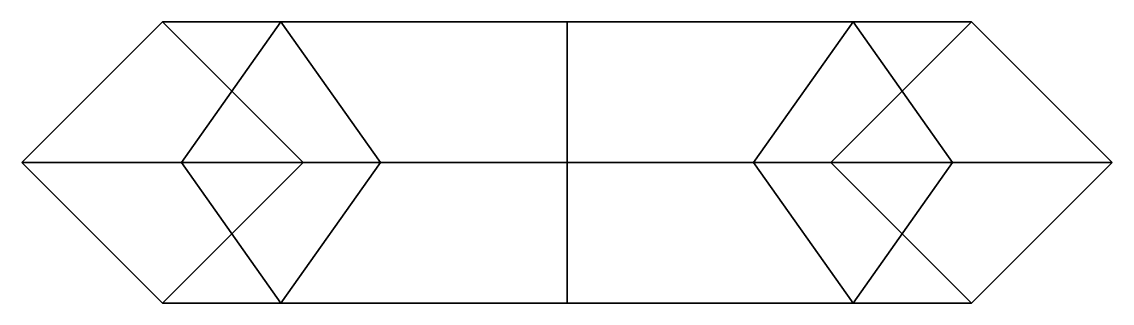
# Model space of a CAD drawing. Extents: x -0.31 to 0.31, y -0.08 to 0.08.
import ezdxf

# ---------------------------------------------------------------- set-up
doc = ezdxf.new("R2010")
doc.units = 0
doc.layers.add('RING-BUOY', color=1, linetype='CONTINUOUS')

msp = doc.modelspace()

# ---------------------------------------------------------------- linework, layer by layer
at = {"layer": 'RING-BUOY'}
for points in [[(-0.31, 0), (-0.23, 0.08), (-0.16263, 0.08, -0.16263), (-0.2192, 0, -0.2192)], [(-0.2192, 0, 0.2192), (-0.16263, 0.08, 0.16263), (-0.23, 0.08), (-0.31, 0)], [(-0.23, 0.08), (-0.15, 0), (-0.10607, 0, -0.10607), (-0.16263, 0.08, -0.16263)], [(-0.16263, 0.08, 0.16263), (-0.10607, 0, 0.10607), (-0.15, 0), (-0.23, 0.08)], [(-0.2192, 0, -0.2192), (-0.16263, 0.08, -0.16263), (0, 0.08, -0.23), (0, 0, -0.31)], [(0, 0, 0.31), (0, 0.08, 0.23), (-0.16263, 0.08, 0.16263), (-0.2192, 0, 0.2192)], [(-0.16263, 0.08, -0.16263), (-0.10607, 0, -0.10607), (0, 0, -0.15), (0, 0.08, -0.23)], [(0, 0.08, 0.23), (0, 0, 0.15), (-0.10607, 0, 0.10607), (-0.16263, 0.08, 0.16263)], [(0, 0.08, -0.23), (0, 0, -0.15), (0.10607, 0, -0.10607), (0.16263, 0.08, -0.16263)], [(0, 0, -0.31), (0, 0.08, -0.23), (0.16263, 0.08, -0.16263), (0.2192, 0, -0.2192)], [(0.16263, 0.08, 0.16263), (0.10607, 0, 0.10607), (0, 0, 0.15), (0, 0.08, 0.23)], [(0.2192, 0, 0.2192), (0.16263, 0.08, 0.16263), (0, 0.08, 0.23), (0, 0, 0.31)], [(0.16263, 0.08, -0.16263), (0.10607, 0, -0.10607), (0.15, 0), (0.23, 0.08)], [(0.23, 0.08), (0.15, 0), (0.10607, 0, 0.10607), (0.16263, 0.08, 0.16263)], [(0.2192, 0, -0.2192), (0.16263, 0.08, -0.16263), (0.23, 0.08), (0.31, 0)], [(0.31, 0), (0.23, 0.08), (0.16263, 0.08, 0.16263), (0.2192, 0, 0.2192)], [(-0.23, -0.08), (-0.31, 0), (-0.2192, 0, -0.2192), (-0.16263, -0.08, -0.16263)], [(-0.16263, -0.08, 0.16263), (-0.2192, 0, 0.2192), (-0.31, 0), (-0.23, -0.08)], [(-0.15, 0), (-0.23, -0.08), (-0.16263, -0.08, -0.16263), (-0.10607, 0, -0.10607)], [(-0.10607, 0, 0.10607), (-0.16263, -0.08, 0.16263), (-0.23, -0.08), (-0.15, 0)], [(-0.16263, -0.08, -0.16263), (-0.2192, 0, -0.2192), (0, 0, -0.31), (0, -0.08, -0.23)], [(0, -0.08, 0.23), (0, 0, 0.31), (-0.2192, 0, 0.2192), (-0.16263, -0.08, 0.16263)], [(-0.10607, 0, -0.10607), (-0.16263, -0.08, -0.16263), (0, -0.08, -0.23), (0, 0, -0.15)], [(0, 0, 0.15), (0, -0.08, 0.23), (-0.16263, -0.08, 0.16263), (-0.10607, 0, 0.10607)], [(0, 0, -0.15), (0, -0.08, -0.23), (0.16263, -0.08, -0.16263), (0.10607, 0, -0.10607)], [(0, -0.08, -0.23), (0, 0, -0.31), (0.2192, 0, -0.2192), (0.16263, -0.08, -0.16263)], [(0.10607, 0, 0.10607), (0.16263, -0.08, 0.16263), (0, -0.08, 0.23), (0, 0, 0.15)], [(0.16263, -0.08, 0.16263), (0.2192, 0, 0.2192), (0, 0, 0.31), (0, -0.08, 0.23)], [(0.10607, 0, -0.10607), (0.16263, -0.08, -0.16263), (0.23, -0.08), (0.15, 0)], [(0.15, 0), (0.23, -0.08), (0.16263, -0.08, 0.16263), (0.10607, 0, 0.10607)], [(0.16263, -0.08, -0.16263), (0.2192, 0, -0.2192), (0.31, 0), (0.23, -0.08)], [(0.23, -0.08), (0.31, 0), (0.2192, 0, 0.2192), (0.16263, -0.08, 0.16263)]]:
    msp.add_3dface(points, dxfattribs=at)

doc.saveas('drawing.dxf')
